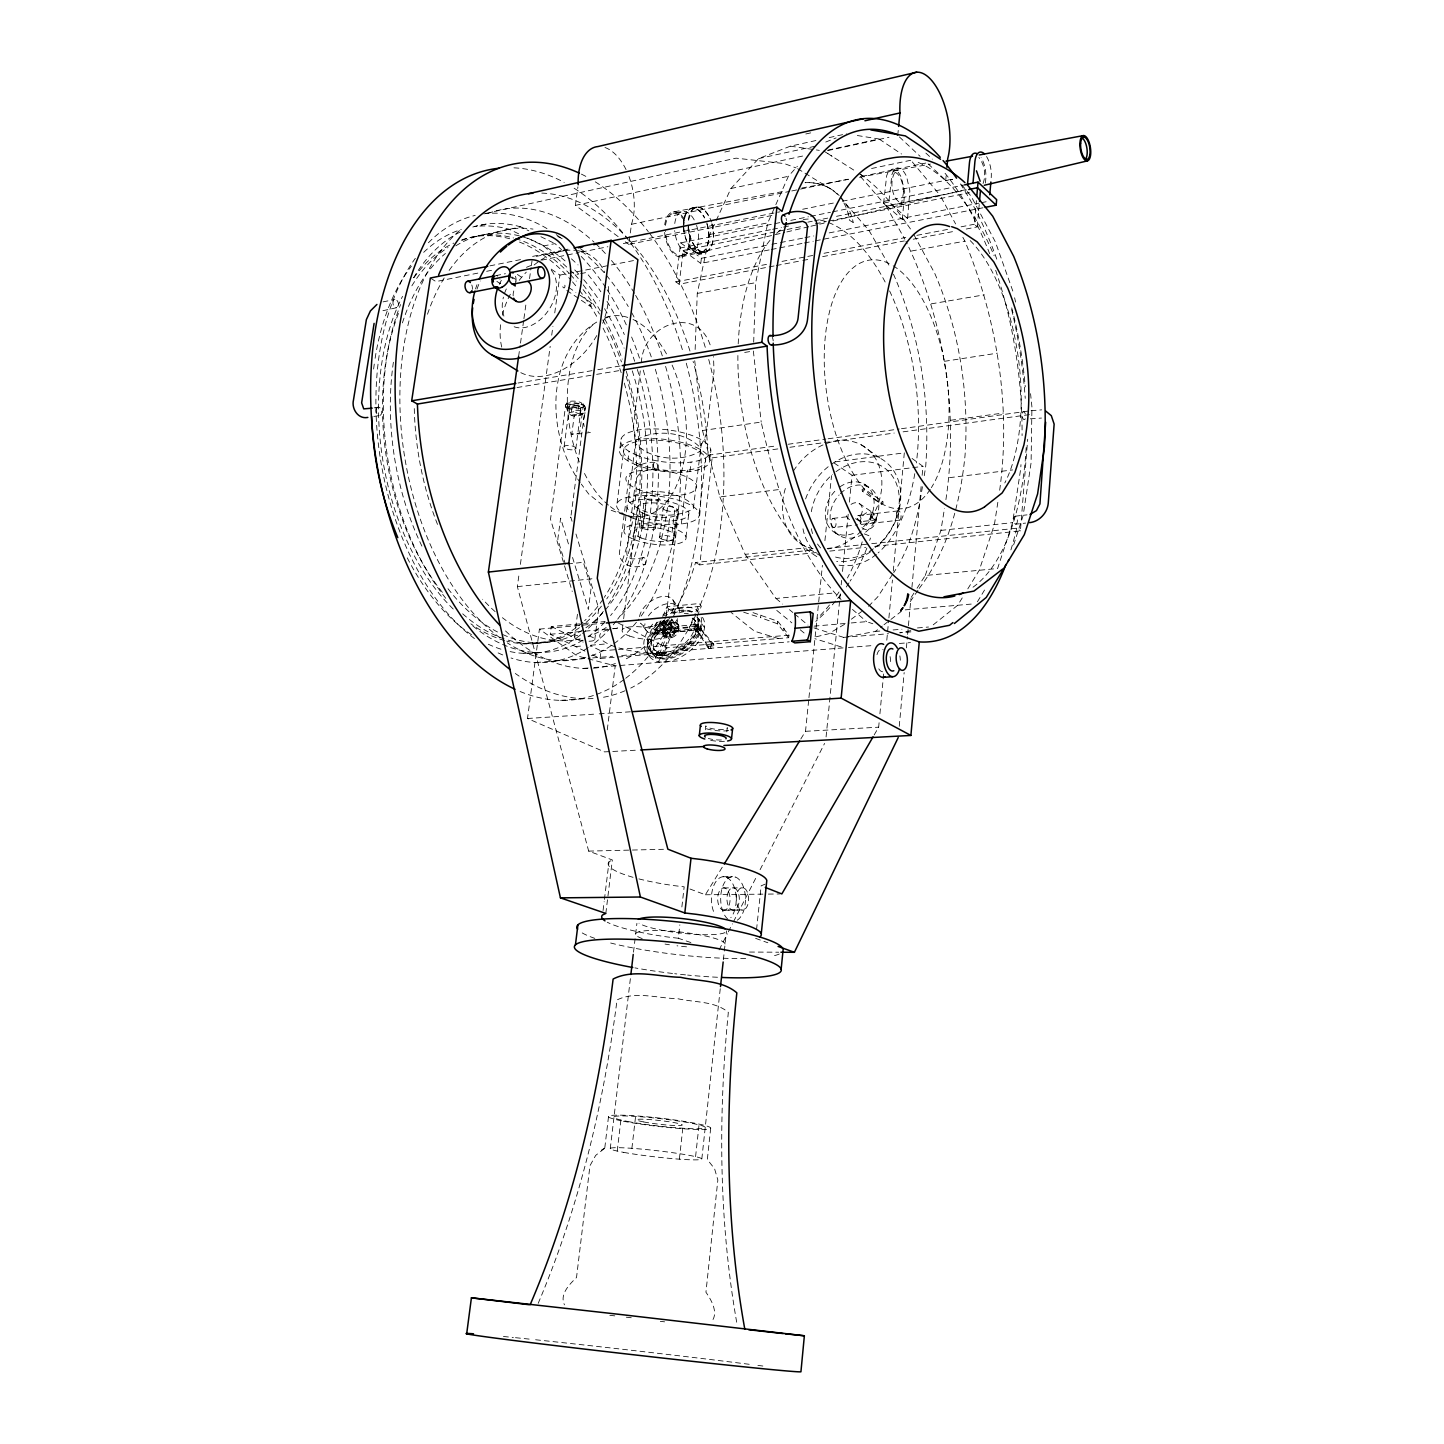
<?xml version="1.0" encoding="UTF-8"?>
<svg xmlns="http://www.w3.org/2000/svg" width="1444" height="1444" viewBox="0 0 1444 1444"><rect width="100%" height="100%" fill="white"/><g stroke="black" fill="none" stroke-linecap="round" stroke-linejoin="round"><path stroke-width="0.75" stroke-dasharray="5 3.75" d="M693.968 627.815L693.968 628.284A3.502 2.112 -36.9 0 0 695.43 629.602L697.271 632.057L700.322 631.389L701.062 628.627L699.149 623.7L696.026 624.927A3.502 2.112 -36.9 0 0 694.095 627.31L695.809 630.739A3.502 2.112 -36.9 0 0 697.271 632.057M962.859 237.321L964.917 241.13C997.028 319.702 1011.432 406.829 999.537 491.213M572.059 521.266L570.741 517.006L570.687 518.216L585.145 408.273C584.495 420.078 561.734 418.291 569.586 405.547M945.91 499.642C958.87 412.424 944.502 320.46 905.948 241.238M575.831 448.633A5.975 2.094 8 0 0 567.763 445.402A5.975 2.094 8 0 0 566.319 448.831A5.975 2.094 8 0 0 575.831 448.633L580.308 414.356M753.678 342.192L755.699 282.663L767.793 222.845L774.959 206.654M695.142 349.484L697.271 293.421L709.78 234.488L715.285 222.484M683.662 226.6L684.943 216.167L686.784 212.25A22.526 12.039 79.1 0 1 704.51 217.972M580.271 414.392L573.737 411.648M874.667 546.355L1020.421 530.905L1027.695 439.211M966.235 229.036L977.263 226.907L974.339 224.253L976.415 200.626M977.263 226.907L979.321 203.315M985.422 183.063L985.801 178.821A17.996 7.87 80.6 0 0 981.108 157.649M842.303 201.239L945.73 180.32L946.325 173.767M899.251 726.332L904.161 672.543M906.399 647.887L907.428 636.678M907.626 634.439L910.893 598.592M911.922 587.383L921.128 486.538M922.138 475.329L922.969 466.358L911.11 457.766M874.162 734.942L878.674 727.18L879.089 722.722M879.919 713.805L883.674 673.662M886.797 640.197L888.674 620.126M888.89 617.906L892.428 579.983M893.276 571.066L904.323 452.856M902.356 219.578L904.684 191.944L901.399 177.594A19.187 8.953 80.1 0 0 892.085 169.147L888.024 172.377L886.67 175.717L883.62 203.081L902.356 219.578L907.554 218.585L909.864 190.897L906.579 176.529A19.223 8.935 80.2 0 0 897.284 168.045L892.085 169.147M907.554 218.585L888.854 202.034L891.887 174.634L893.24 171.294L897.284 168.064M897.735 135.393L898.403 128.66M855.57 518.631L860.245 521.699L876.309 519.876L871.653 516.79L870.57 516.916L870.154 521.302L872.483 522.854M826.076 736.927L839.632 600.524M839.848 598.285L840.3 593.827M841.184 584.874L841.617 580.398M842.52 571.463L848.296 513.324M849.397 502.133L852.068 475.311L832.899 462.17L902.103 453.145M800.806 739.003L805.517 731.314L808.712 699.907M808.947 697.669L822.412 565.344M824.921 540.67L831.545 475.636M756.548 929.611L761.15 885.804L765.121 884.161M617.906 622.851L666.821 647.796L788.677 637.707L788.947 635.198L777.702 621.227L750.302 611.696M726.837 731.855L727.271 727.668A10.83 2.599 6.2 0 1 717.271 729.419A10.83 2.599 6.2 0 1 705.773 725.845L704.852 734.22M788.677 637.707L777.432 623.772L777.702 621.227M783.875 630.685L784.146 628.158M701.82 1158.954L720.484 986.577M723.39 959.737L726.512 930.857M777.432 623.772L760.555 617.653L760.844 615.108M710.701 1128.107L707.325 1159.568L714.581 1168.719L717.848 1180.037L705.936 1292.236C711.369 1300.051 719.383 1313.643 710.863 1322.397M695.575 1156.644L699.04 1124.894M679.366 1159.171L682.795 1128.233M690.882 942.571L678.319 938.257L679.853 924.846M681.875 906.958L684.167 886.833L673.68 885.587A79.871 14.711 6.5 0 1 637.4 878.512M699.239 513.541L705.611 458.975M709.636 459.3L710.755 449.716M631.894 1148.323L635.595 1116.411M816.365 552.529L699.744 564.893L712.163 457.874L708.047 455.239A239.578 142.451 81.1 0 0 693.084 361.397M681.333 523.937L687.723 470.13M592.545 654.8L600.108 658.464L666.189 653.085L666.821 647.796M689.961 471.52L691.062 462.098M610.252 1148.72L630.595 976.74M633.501 952.192L635.089 938.799M635.613 934.34L636.912 923.348M686.008 537.042L688.878 512.71M617.22 1151.085L620.884 1119.984M640.288 370.855L633.429 425.962L635.901 439.878L628.248 501.068C643.717 516.627 674.33 519.533 693.301 508.848L701.351 443.38L700.683 446.358L706.188 434.698M666.821 541.247L669.709 517.114M701.315 254L701.477 252.718L694.907 247.827L690.413 248.711L690.25 249.992L694.763 249.108L701.315 254L696.838 254.902L697.001 253.602L690.413 248.711M769.111 249.938L700.773 263.422L701.387 258.277L696.838 254.902M672.056 532.493L674.98 508.089M672.651 544.605L675.521 520.526M673.843 538.576L677.308 509.551M663.915 634.855L666.009 617.31M666.28 615.126L678.572 511.862M608.502 1116.735L604.765 1148.106L605.957 1147.312L595.668 1155.417L589.964 1165.723L576.517 1277.543C569.766 1283.987 559.297 1294.402 564.46 1304.871M605.83 913.42L612.346 859.956L588.683 851.112L517.349 586.625L519.172 573.268M655.414 527.944L658.969 498.649M659.583 537.403L663.085 508.396M694.763 249.108L694.907 247.827M638.086 536.446L641.064 512.259M641.082 526.158L644.692 496.862M642.995 527.62L645.991 503.18M774.092 265.967L679.131 284.233L675.882 281.887L680.684 242.881L779.796 222.629M679.131 284.233L683.265 250.462L802.142 226.455M603.069 910.532L604.152 901.652M604.422 899.45L609.025 861.743L612.346 859.956M624.295 529.334L627.328 505.003M612.924 628.79A42.616 11.751 7 0 1 617.238 628.266L617.689 624.656M607.274 729.834L615.216 665.864L577.095 655.883L539.424 629.115L527.493 718.498L604.531 751.891L638.32 750.068M622.292 629.728L623.375 620.956M623.646 618.754L637.526 506.736M594.784 639.782L598.718 608.357L575.957 534.009M619.963 448.019L621.191 438.435M617.057 503.27L623.952 448.705M600.108 658.464L601.065 650.901L591.101 646.028M627.869 460.835L629.061 451.358M574.568 636.551L577.528 613.646M771.89 215.481L628.844 244.415L631.443 224.307A47.959 26.786 77.8 0 0 628.357 174.814M584.982 651.136L550.254 634.277L551.283 626.534L605.09 621.57M579.928 413.76L580.903 406.414A5.938 2.166 8.1 0 1 578.954 408.742A5.938 2.166 8.1 0 1 571.806 407.84L570.831 415.204M580.289 414.915L581.264 407.587M583.304 405.331L584.549 406.324A9.909 3.628 8.1 0 1 581.318 410.204A9.909 3.628 8.1 0 1 569.387 408.706L566.337 406.811A9.909 3.628 8.1 0 1 569.532 402.912A9.909 3.628 8.1 0 1 581.499 404.428L583.304 405.331L579.658 433.019L571.77 434.193L574.207 415.764L582.076 414.536M569.008 414.085L569.965 406.721A5.938 2.166 8.1 0 1 571.878 404.374A5.938 2.166 8.1 0 1 579.062 405.277L578.105 412.623M564.117 446.611L568.629 412.93L573.737 411.702M520.4 564.369L550.182 346.307M551.716 335.17L552.926 326.272M554.749 312.915L559.911 275.1L550.832 268.873M618.158 236.617L575.38 205.391L577.907 186.836M518.613 356.451L520.183 345.333M520.49 343.112L523.612 320.875M523.919 318.655L526.103 303.096M529.533 278.638L531.085 267.519M531.392 265.299L532.024 260.859M515.237 285.948L515.977 280.659L508.848 275.912M628.248 501.068L628.663 498.252C647.345 487.097 678.879 490.076 693.932 506.05M917.066 588.231L925.243 575.506L997.605 568.503L1012.587 522.638L1020.673 468.957A252.808 120.989 82.3 0 0 1020.98 464.625M997.84 502.332L994.411 524.605L979.249 570.29L966.776 590.542M706.026 435.366L714.004 371.487L713.516 356.542M925.243 575.506L940.928 530.399L944.484 508.432M922.409 486.736C917.897 516.429 910.767 547.384 893.728 572.582M924.25 475.708L925.73 466.177C930.441 400.403 919.756 333.672 893.06 273.259M641.371 362.733C642.688 323.799 698.553 303.294 711.062 347.787M683.481 221.149L686.369 212.394M688.535 220.12L691.441 211.275A22.562 12.021 79.1 0 1 709.13 217.015M695.936 629.764L704.546 627.562L701.387 623.321L695.069 626.335L696.965 628.88L701.062 628.627M697.687 630.017L698.427 624.295L677.525 626.227L674.095 628.321L672.128 632.382L697.687 630.017L698.427 624.295M696.586 630.053A2.184 1.318 -36.9 0 0 697.362 631.136L698.3 631.046A2.184 1.318 -36.9 0 0 700.051 629.746L700.412 628.88A2.184 1.318 -36.9 0 0 699.636 627.797L698.716 627.887A2.184 1.318 -36.9 0 0 696.947 629.187L696.604 630.053M1013.634 544.893L1023.164 515.49L1031.088 462.766L1031.937 406.937L1030.565 393.671M983.057 183.514C986.288 175.013 984.519 164.526 978.851 157.432M538.197 1303.336C579.188 1206.679 603.809 1103.902 617.039 999.934C635.27 990.819 658.049 998.364 677.651 998.688C694.239 1002.515 714.816 1000.891 728.336 1012.352C718.119 1116.013 718.805 1221.046 736.963 1323.805M672.128 632.382L675.828 630.613L677.525 626.227M712 643.555L709.943 648.627L696.712 629.62M657.219 654.908L666.984 631.064L670.792 636.371L662.778 655.955L657.219 654.908L662.778 655.955M659.258 654.475L668.157 632.743L666.984 631.064M661.659 655.125L669.89 635.017M661.027 620.703L656.821 630.667L658.879 633.338L691.387 630.324L696.351 618.285M697.181 616.263L701.333 606.227L699.311 603.52L666.929 606.751L661.875 618.7M691.387 630.324L689.348 627.635L695.16 613.556M695.99 611.552L699.311 603.52M658.879 633.338L663.915 621.371M664.745 619.386L668.951 609.422L666.929 606.751M669.023 620.523L673.283 626.714L670.63 629.674L666.153 623.122L667.345 620.36M569.622 406.161L568.665 408.345L584.044 405.926L583.466 403.995L570.254 406.486A8.917 3.267 8.1 0 0 580.993 407.84A8.917 3.267 8.1 0 0 583.899 404.338L583.466 403.995M775.843 204.633L788.37 176.312L797.377 166.259M662.796 630.089L663.428 628.682M716.206 220.499L730.917 188.514L758.605 158.605L790.391 146.169L818.423 139.978M584.73 414.717L583.214 421.395L584.206 426.503M719.112 949.881L727.307 933.853M728.336 931.849L732.433 923.817M733.444 921.813L755.988 877.717M760.086 869.703L824.596 743.407M567.943 405.132L566.842 407.208L582.221 404.789L581.156 402.623A8.917 3.267 8.1 0 0 570.38 401.27A8.917 3.267 8.1 0 0 567.51 404.789L581.788 402.948M977.407 601.787L986.396 586.986M689.943 888.999L705.376 894.775L723.047 865.931M962.245 597.888L957.715 605.253L930.73 626.84M911.236 597.329L915.893 590.054M918.005 590.253L909.142 603.177M919.16 588.448C947.408 551.428 959.61 505.003 964.628 459.409L965.043 455.293C969.231 393.364 959.394 330.568 934.791 273.476L912.897 232.845M892.482 574.459L877.681 596.913L868.422 606.426M566.932 403.02L565.705 404.861L550.507 519.244L572.239 591.48M670.63 629.674L665.973 630.017L661.659 623.646L664.078 620.342L668.897 627.4L673.283 626.714M665.973 630.017L668.897 627.4M813.911 627.869L843.585 637.382L875.353 631.425L882.284 626.082M883.999 624.747L889.197 620.739M890.93 619.404L901.327 611.39M844.541 624.313L828.495 633.826L815.102 637.057M851.364 619.205L861.599 611.534M601.426 1150.128L602.671 1149.298M603.069 1149.063L604.296 1148.251M667.724 625.721L669.745 624.44A9.242 5.559 -37.3 0 1 678.987 627.707L678.861 630.36L675.413 631.443L669.005 623.014L672.453 621.913L675.666 626.154L678.355 626.876L678.481 629.53A9.242 5.559 -37.3 0 1 666.117 637.273L664.601 636.732A9.242 5.559 -37.3 0 1 667.724 625.721L671.388 630.721L663.608 620.36A7.274 4.35 -37.3 0 0 660.54 628.555A7.274 4.35 -37.3 0 0 669.637 626.66A7.274 4.35 -37.3 0 0 671.117 618.79M596.751 322.048C543.63 354.358 546.969 436.63 580.091 482.44M382.931 310.695L396.54 307.734A4.206 2.689 77.1 0 0 397.569 301.164A4.206 2.689 77.1 0 0 392.985 301.958A4.206 2.689 77.1 0 0 396.54 307.734M604.856 318.384L609.909 316.272M825.751 142.035L836.094 137.92M695.918 629.873A3.502 2.112 -36.9 0 1 697.867 627.49L700.972 626.154M681.568 256.815L784.652 232.448M786.836 231.924L808.766 226.744M810.968 226.221L817.539 224.668M819.741 224.145L824.127 223.116M832.899 221.04L966.686 189.417M724.834 152.035L731.404 150.573M805.824 133.967L812.376 132.505M695.43 629.602L698.481 628.934L700.322 631.389M485.762 213.405L736.061 158.154L784.363 163.587L796.023 167.919M829.199 137.595L846.437 133.805M758.605 158.605L815.391 146.169M485.707 224.181L474.228 226.672A215.499 132.397 80.8 0 1 509.389 229.325L519.479 234.217M827.99 150.086L879.035 138.985L901.525 154.003M575.38 205.391L803.442 155.862M827.574 150.627L888.962 137.288M476.159 236.401L520.761 226.888L528.829 230.823M730.917 188.514L788.37 176.312M871.58 168.497L910.893 160.248M692.145 207.99L696.802 207.015M692.217 208.405L696.874 207.431M665.522 225.39A21.389 11.552 79 0 1 673.518 213.351L682.759 211.42A21.443 11.516 79 0 1 694.528 220.499M631.443 224.307L789.579 191.402M791.781 190.951L798.37 189.579M800.572 189.11L848.891 179.056M862.068 176.33L925.766 163.064M527.565 238.134L543.72 245.949L555.001 243.621L561.572 249.704M532.637 256.4L560.994 250.606M563.178 250.155L569.712 248.819M489.949 265.858L520.851 259.541M536.302 256.382L567.203 250.065M790.807 220.372L808.441 216.78M810.644 216.329L830.462 212.286M832.665 211.835L964.827 184.832M477.82 273.115L435.944 281.598L430.348 278.024M486.646 271.31L493.252 269.974M541.753 260.137L579.224 252.538M581.427 252.086L607.888 246.725M623.303 243.585L779.814 211.835M802.683 209.254L833.495 203.026M770.392 229.74L680.034 248.061L700.773 263.422M772.594 229.289L781.421 227.502M783.623 227.051L790.229 225.715M807.864 222.141L812.268 221.257M814.47 220.806L827.701 218.116M836.509 216.329L966.523 189.958M495.743 275.642L505.454 273.692M709.78 234.488L767.793 222.845M815.355 223.784L826.365 221.564M828.549 221.112L969.447 192.666M383.021 301.868L394.862 299.486M883.62 203.081L888.854 202.034M697.001 253.602L701.477 252.718M860.552 176.601L886.074 205.969L940.044 195.247L955.603 223.928M559.911 275.1L633.555 260.57M701.387 258.277L769.688 244.722M771.908 244.271L802.756 238.152M804.958 237.718L813.766 235.968M829.199 232.899L979.032 203.153M981.234 202.701L987.84 201.402M771.313 249.505L802.178 243.422M804.38 242.989L813.207 241.256M815.409 240.823L982.949 207.792M570.109 270.19L575.055 274.739L578.791 273.999M580.65 273.638L586.264 272.537A216.257 132 80.8 0 1 600.848 291.778M681.315 255.407L690.503 253.602M700.322 252.718L704.979 251.816M700.394 253.133L705.051 252.213M675.882 281.887L766.529 264.378M782.016 261.4L812.954 255.426M824.019 253.278L905.803 237.484M916.868 235.354L947.824 229.379M961.09 226.816L974.339 224.253M776.312 265.552L800.59 260.877M802.81 260.443L809.434 259.18M822.683 256.635L904.395 240.913M913.222 239.217L955.188 231.148M910.803 630.667L899.738 632.797L912.464 631.75M664.727 224.795A22.815 12.328 79 0 1 673.247 211.943L784.128 191.312M801.871 188.009L848.422 179.345M859.505 177.269L930.441 164.075M911.471 251.021L964.917 241.13M697.271 293.421L755.699 282.663M931.218 303.854L984.339 294.829M518.053 383.021L595.632 370.061M597.834 369.7L619.999 366M374.158 407.84L378.075 407.19M517.006 387.552L594.459 374.718M596.661 374.357L621.01 370.314M744.689 352.444L751.205 351.361M373.834 416.45L379.79 415.475M671.677 622.563L673.265 622.31M585.38 412.966L571.084 415.168L574.207 415.764M944.484 361.307L997.407 353.166M581.715 433.723L571.77 434.193M585.434 433.164L591.137 432.316L588.033 431.756M694.726 360.693L702.506 430.529L761.187 422.063C775.374 485.346 794.868 551.969 841.076 599.549M950.657 420.276L1003.598 412.984M654.908 462.405C643.049 461.268 629.783 468.289 628.447 480.96L619.765 550.164C616.895 563.738 633.23 570.362 644.042 564.821A3.646 2.112 83.7 0 0 645.685 559.568A3.646 2.112 83.7 0 0 642.002 559.189A3.646 2.112 83.7 0 0 644.042 564.821M708.047 455.239L776.962 445.799M788.081 444.265L825.878 439.084M828.116 438.777L899.269 429.012M901.489 428.706L1029.121 410.944M1031.088 410.692L1041.684 409.861M712.163 457.874L778.767 448.795M789.868 447.279L894.215 433.056M903.096 431.846L1029.644 414.608M656.244 469.481C646.641 469.119 636.786 471.863 635.45 482.314L626.858 551.175C626.136 560.579 632.671 559.604 643.771 557.564M1030.312 418.814L1041.485 418.056M852.068 475.311L922.969 466.358M702.506 430.529L719.87 496.935L778.37 489.624M949.484 477.657L1012.641 469.932M661.659 623.646L666.153 623.122M832.881 518.396L847.628 516.699M858.187 515.49L897.969 510.905M833.856 527.511A4.621 2.365 83.8 0 0 835.643 520.923A4.621 2.365 83.8 0 0 831.509 520.327A4.621 2.365 83.8 0 0 833.856 527.511L857.664 524.84M861.166 524.443L899.558 520.129M567.6 564.026L583.34 562.276L591.137 587.744L588.358 609.476L572.365 556.824M1015.367 516.158L1027.027 514.876M940.928 530.399L1012.587 522.638M1015.728 524.154A4.025 1.805 84.3 0 0 1017.027 518.414A4.025 1.805 84.3 0 0 1013.869 517.909A4.025 1.805 84.3 0 0 1015.728 524.154L1025.601 523.089M719.87 496.935L745.158 554.352L803.279 548.106M673.482 612.725A239.578 142.451 81.1 0 0 695.557 562.492L811.528 550.11M827.141 548.449L869.523 543.919M871.743 543.684L1016.72 528.197L1020.421 530.905M829.813 551.103L865.696 547.312M517.349 586.625L592.816 578.683M668.951 609.422L701.333 606.227M745.158 554.352L775.988 598.466L833.549 593.033M656.821 630.667L689.348 627.635M539.424 629.115L604.043 623.176M674.095 628.321L697.326 626.173M675.828 630.613L697.344 628.627M550.254 634.277L610.541 628.862M612.761 628.663L617.238 628.266M905.244 609.873L974.231 603.809M523.667 643.789L558.485 640.739M708.264 646.316L713.679 645.847L699.185 627.797M575.524 646.551L581.986 645.991M590.614 645.251L607.888 643.771M814.055 626.136L849.072 623.14M851.256 622.96L866.581 621.642L872.826 623.754M524.01 653.392L535.525 652.417M601.065 650.901L788.947 635.198M875.353 631.425L879.775 631.064M893.078 629.963L901.94 629.223M917.445 627.941L928.528 627.021M535.868 662.543L590.434 658.085M592.672 657.904L612.761 656.262M621.678 655.522L789.128 641.84M843.585 637.382L888.511 633.717M583.159 668.391L591.715 667.724M593.845 667.543L844.018 647.833L814.867 638.681M848.44 647.472L872.79 645.558M899.359 643.464L910.442 642.598M560.579 700.358L584.242 698.716M527.493 718.498L596.95 713.968M599.188 713.823L630.541 711.784M805.517 731.314L878.674 727.18M588.683 851.112L663.464 849.289M723.047 876.743L732.307 876.598M726.278 877.23L735.519 877.068M723.48 887.898L743.66 887.879M705.376 894.775L766.096 894.107M768.334 894.089L779.579 893.962M722.704 910.009A11.173 6.209 89.4 0 0 729.743 895.533A11.173 6.209 89.4 0 0 719.184 891.634A11.173 6.209 89.4 0 0 722.704 910.009L741.313 909.882A11.245 6.173 89.3 0 0 748.281 895.334A11.245 6.173 89.3 0 0 737.776 891.417A11.245 6.173 89.3 0 0 741.313 909.882M724.328 910.225L742.92 910.099M749.508 952.047L778.695 952.21M655.45 633.898L661.875 634.042M632.634 516.609L627.31 516.122L608.628 509.353M609.837 1315.303L616.01 1316.007M626.299 1317.181L632.598 1317.903M660.323 1321.35L664.601 1321.838M678.319 938.257L667.796 937.012A80.341 13.05 6.5 0 1 607.256 922.211M790.391 146.169L819.289 150.356M857.303 135.519L879.035 138.985M778.406 638.555L754.526 631.227L731.169 612.491M592.202 303.511C586.535 304.72 594.062 308.817 592.202 303.511L577.69 293.619M743.696 612.22L760.555 617.653M863.837 488.704L862.086 489.426L862.357 491.231L881.4 504.155L883.15 503.469L882.862 501.682L863.837 488.704L864.126 490.509L862.357 491.231M882.862 501.682L881.111 502.368L881.4 504.155M755.627 938.383L767.865 942.77M864.27 533.865L870.931 536.5A148.66 114.87 -58.5 0 1 869.685 540.363M540.904 236.726L555.001 243.621M551.283 626.534L583.141 642.129M695.557 562.492L699.744 564.893M853.133 222.466L849.559 220.318A70.955 52.02 -53.1 0 0 842.7 200.969M797.648 168.677L803.171 172.071M805.012 173.19L829.74 188.37M801.871 544.37L819.687 555.399M823.73 151.006L832.177 156.349M863.692 176.385L858.151 172.865C880.226 187.485 896.904 209.452 911.85 230.968M827.358 153.299L856.31 171.692M835.155 532.782L839.939 535.85M496.862 281.381L500.454 283.746A5.848 3.538 77.9 0 0 499.931 279.342M861.31 521.573L856.635 518.504A4.657 2.328 83.9 0 1 859.992 516.212A4.657 2.328 83.9 0 1 860.786 523.558M511.826 276.851L515.4 279.233M870.57 516.916L875.226 520.002M517.385 274.468L522.656 278.006M859.09 503.451L873.006 512.764M566.86 290.461L590.47 306.489M568.629 287.428L575.885 292.374M863.981 483.993L868.692 487.206M861.328 444.86L880.244 458.271M580.362 248.675L587.564 253.765M625.27 241.816L628.844 244.415M680.684 242.881L690.25 249.992M602.563 505.183L588.701 494.028L581.318 484.101M776.764 610.415L791.853 622.869M800.247 629.801L805.283 633.952M775.988 598.466L782.72 604.079M789.471 609.693L792.828 612.491M794.507 613.899L807.99 625.108M699.997 627.923L713.607 644.132A3.285 2.022 -36.9 0 1 710.683 648.482A3.285 2.022 -36.9 0 1 708.625 645.667A3.285 2.022 -36.9 0 1 713.607 644.132M852.465 609.422L866.581 621.642M543.72 245.949L568.467 268.674M571.445 258.837L578.033 264.92M899.341 136.891L920.135 156.349M928.131 163.84L945.73 180.32M700.286 629.295L704.293 633.302M840.227 197.413L869.053 230.535L890.515 267.916M912.283 161.927L940.044 195.247M961.686 184.688L971.18 196.348L995.385 241.942L1013.67 293.475M646.064 652.002L649.313 656.154M653.067 648.121L654.998 650.612M660.287 628.248L663.5 632.454M663.464 625.884L669.89 634.295M646.082 630.252L640.649 623.122A19.873 11.859 -36.9 0 0 663.428 621.371M668.789 621.931A3.303 1.986 -37.3 0 1 665.792 626.299A3.303 1.986 -37.3 0 1 663.807 623.501A3.303 1.986 -37.3 0 1 668.789 621.931L675.178 630.36A3.303 1.986 -37.3 0 1 672.218 634.71A3.303 1.986 -37.3 0 1 670.215 631.912A3.303 1.986 -37.3 0 1 675.178 630.36M677.723 623.88A9.242 5.559 -37.3 0 1 669.42 636.064A9.242 5.559 -37.3 0 1 663.789 628.266A9.242 5.559 -37.3 0 1 677.723 623.88L678.355 624.711M671.965 619.566L675.178 623.79A7.274 4.368 -37.3 0 1 668.626 633.374A7.274 4.368 -37.3 0 1 664.222 627.237A7.274 4.368 -37.3 0 1 675.178 623.79M694.257 629.061L696.098 631.515M708.336 648.049L696.748 630.757M695.178 620.739L693.301 618.212A25.071 15.09 -37.3 0 1 682.109 645.486A25.071 15.09 -37.3 0 1 653.157 648.248A25.071 15.09 -37.3 0 1 664.493 620.974L666.406 623.483L664.33 620.505A32.941 19.873 -37.3 0 0 649.475 656.388A32.941 19.873 -37.3 0 0 687.579 652.742A32.941 19.873 -37.3 0 0 702.163 616.877M696.026 624.927L697.867 627.382M698.986 619.223L698.354 618.393A28.988 17.472 -37.3 0 1 683.951 651.045A28.988 17.472 -37.3 0 1 650.829 651.172A28.988 17.472 -37.3 0 1 669.745 618.501M672.814 599.802L678.157 607.021M668.157 632.743L670.792 636.371M663.608 620.36L664.98 622.292M886.074 205.969L904.846 239.271M697.813 631.136L700.539 636.1M565.687 405.818L568.611 413.489M584.459 405.241L585.181 407.316M568.449 543.937L560.615 518.125L557.817 539.244L565.362 564.261M1014.627 297.789L1015.565 302.085M688.319 225.697L688.968 231.545A22.562 12.021 79.1 0 0 705.899 251.581A22.562 12.021 79.1 0 0 711.838 224M683.644 226.636L684.294 232.484A22.526 12.039 79.1 0 0 701.748 252.303A22.526 12.039 79.1 0 0 706.639 223.098M683.265 226.726L683.914 232.484M753.371 351.018L761.187 422.063M686.55 946.813A45.035 7.076 6.5 0 1 677.001 945.802M669.42 944.773A45.035 7.076 6.5 0 1 665.034 944.069M642.201 938.582A45.035 7.076 6.5 0 1 641.172 931.308A45.035 7.076 6.5 0 1 679.817 931.903L691.622 933.456A45.035 7.076 6.5 0 1 723.48 945.748M717.506 977.263A104.04 15.487 6.5 0 1 687.633 975.079M685.485 974.862A104.04 15.487 6.5 0 1 674.691 973.707M672.525 973.455A104.04 15.487 6.5 0 1 634.891 967.877M779.273 954.033A103.824 16.299 6.5 0 1 771.367 956.289M745.682 958.473A103.824 16.299 6.5 0 1 608.556 942.463M594.838 938.365A103.824 16.299 6.5 0 1 580.073 931.524M713.516 911.363A22.364 12.418 89.4 0 1 716.82 880.407A22.364 12.418 89.4 0 1 734.075 886.724A22.364 12.418 89.4 0 1 730.808 917.698M633.05 877.32A79.871 14.711 6.5 0 1 609.025 861.743M727.704 919.052A22.418 12.382 89.4 0 1 723.661 884.143A22.418 12.382 89.4 0 1 743.299 886.58A22.418 12.382 89.4 0 1 737.18 920.225M724.906 932.589A44.963 7.31 6.5 0 1 682.308 933.275A44.963 7.31 6.5 0 1 639.024 923.239M839.758 486.989A28.357 22.436 -56.3 0 1 871.707 492.043A28.357 22.436 -56.3 0 1 860.913 529.027M853.314 533.414A28.357 22.436 -56.3 0 1 826.762 522.728A28.357 22.436 -56.3 0 1 836.96 489.209M840.372 493.631A28.284 22.418 -56.3 0 1 875.678 493.92A28.284 22.418 -56.3 0 1 864.216 533.179M862.736 534.154A28.284 22.418 -56.3 0 1 833.224 529.298A28.284 22.418 -56.3 0 1 839.126 494.949M851.021 504.389A9.422 7.473 -56.3 0 1 861.743 506.339A9.422 7.473 -56.3 0 1 857.592 518.739M849.505 519.659A9.422 7.473 -56.3 0 1 846.238 512.494M860.299 523.937A9.332 7.437 -56.2 0 1 870.515 512.024A9.332 7.437 -56.2 0 1 874.36 525.093A9.332 7.437 -56.2 0 1 860.877 525.941M551.265 270.245A34.331 23.754 -58.1 0 1 548.774 309.918A34.331 23.754 -58.1 0 1 513.883 326.651M503.92 316.128A34.331 23.754 -58.1 0 1 503.414 297.121M504.66 293.006A34.331 23.754 -58.1 0 1 506.321 288.962M526.482 267.357A34.331 23.754 -58.1 0 1 533.54 264.92M499.299 284.342A34.457 23.772 -58.1 0 1 501.357 280.389M513.18 295.858A11.48 7.924 -58.1 0 1 513.956 290.443M496.682 275.696A5.848 3.538 77.9 0 1 497.638 276.129M515.472 276.237A5.884 3.52 78 0 1 515.67 281.959M471.791 284.955A5.794 3.556 77.7 0 1 472.296 289.323M577.474 250.624A68.265 47.778 -58 0 1 604.693 272.447M608.321 286.472A68.265 47.778 -58 0 1 604.91 317.12M604.224 319.196A68.265 47.778 -58 0 1 602.689 323.348M596.787 335.55A68.265 47.778 -58 0 1 519.768 372.101M501.754 347.101A68.265 47.778 -58 0 1 500.779 323.275M502.332 315.189A68.265 47.778 -58 0 1 511.952 291.291M519.226 280.317A68.265 47.778 -58 0 1 526.302 272.14M534.118 264.974A68.265 47.778 -58 0 1 539.081 261.274M540.778 260.137A68.265 47.778 -58 0 1 575.326 250.335M477.007 289.107A69.294 47.905 -58.1 0 1 480.274 280.984M475.545 288.944A62.543 43.139 -58.2 0 1 476.989 284.721M793.442 470.979A58.013 45.558 -56.4 0 1 867.573 449.102A58.013 45.558 -56.4 0 1 862.736 529.515M861.238 531.085A58.013 45.558 -56.4 0 1 827.827 548.955M813.08 548.63A58.013 45.558 -56.4 0 1 786.077 486.213M831.437 464.246A57.291 45.324 -56.3 0 1 895.515 473.831A57.291 45.324 -56.3 0 1 875.66 547.926M870.642 551.734A57.291 45.324 -56.3 0 1 836.672 561.391M812.376 548.955A57.291 45.324 -56.3 0 1 802.593 526.32M805.626 498.92A57.291 45.324 -56.3 0 1 828.188 466.719M835.95 471.737A51.424 40.757 -56.3 0 1 894.72 479.949A51.424 40.757 -56.3 0 1 875.1 547.511M873.349 548.81A51.424 40.757 -56.3 0 1 832.917 556.175M820.625 547.908A51.424 40.757 -56.3 0 1 815.571 540.85M812.539 533.612A51.424 40.757 -56.3 0 1 811.239 527.944M811.347 511.699A51.424 40.757 -56.3 0 1 832.574 474.408M721.404 739.96A10.848 2.545 6.2 0 1 708.336 738.444M724.401 741.313A16.281 3.827 6.2 0 1 708.354 739.942M728.678 730.538A16.263 3.881 6.2 0 1 705.972 728.624M882.609 671.767A11.263 5.614 85.8 0 1 878.457 668.265M876.995 654.619A11.263 5.614 85.8 0 1 883.15 649.764M899.865 655.901A16.949 8.393 85.8 0 1 900.316 660.251M890.1 656.623A16.895 8.429 85.8 0 1 890.461 665.305M876.346 554.388A174.58 87.922 82.1 0 1 836.744 564.748M816.835 556.626A174.58 87.922 82.1 0 1 737.92 352.769M738.209 343.834A174.58 87.922 82.1 0 1 770.573 239.65M776.583 233.332A174.58 87.922 82.1 0 1 781.258 229.379M803.243 219.56A174.58 87.922 82.1 0 1 809.524 219.001M820.228 220.048A174.58 87.922 82.1 0 1 826.636 221.834M828.567 222.556A174.58 87.922 82.1 0 1 886.616 284.865M889.594 290.93A174.58 87.922 82.1 0 1 916.362 462.91M914.774 473.668A174.58 87.922 82.1 0 1 878.114 552.908M585.831 657.543A228.134 137.451 81 0 1 507.295 642.887M499.931 637.779A228.134 137.451 81 0 1 401.45 431.774A228.134 137.451 81 0 1 461.737 228.748M488 213.459A228.134 137.451 81 0 1 594.116 242.195M595.758 243.729A228.134 137.451 81 0 1 606.913 255.227M611.48 260.498A228.134 137.451 81 0 1 634.476 293.403M635.631 295.388A228.134 137.451 81 0 1 662.345 355.964M665.576 366.397A228.134 137.451 81 0 1 637.779 620.523M636.443 622.202A228.134 137.451 81 0 1 613.05 644.385M611.227 645.63A228.134 137.451 81 0 1 587.961 656.894M593.394 695.521A268.458 161.945 80.9 0 1 519.01 691.044M513.956 167.829A268.458 161.945 80.9 0 1 564.225 182.413M574.116 188.207A268.458 161.945 80.9 0 1 624.187 234.632M625.505 236.311A268.458 161.945 80.9 0 1 683.247 352.571M686.261 363.184A268.458 161.945 80.9 0 1 625.721 678.265M623.952 679.582A268.458 161.945 80.9 0 1 595.488 694.799M593.087 698.517A270.371 160.898 81 0 1 515.327 673.482M581.39 174.128A270.371 160.898 81 0 1 587.383 177.215M595.271 181.836A270.371 160.898 81 0 1 648.284 231.654M649.601 233.368A270.371 160.898 81 0 1 705.719 348.798M708.715 359.484A270.371 160.898 81 0 1 697.127 612.184M696.188 614.187A270.371 160.898 81 0 1 630.721 688.084M625.017 690.755A270.371 160.898 81 0 1 601.877 697.524M587.564 668.464A239.578 142.451 81.1 0 1 503.848 629.313M541.789 193.099A239.578 142.451 81.1 0 1 627.707 238.386M629.259 240.065A239.578 142.451 81.1 0 1 690.575 352.95M668.391 620.469A239.578 142.451 81.1 0 1 623.411 660.197M615.397 663.518A239.578 142.451 81.1 0 1 589.748 668.41M837.339 194.254A70.955 52.02 -53.1 0 0 805.048 182.684A70.666 55.215 -62.2 0 1 839.163 195.518M840.354 196.745A70.666 55.215 -62.2 0 1 853.223 222.43M666.189 653.085A42.616 11.751 7 0 1 618.934 647.959M615.397 646.84A42.616 11.751 7 0 1 609.115 629.512M930.243 489.426A125.393 60.666 82.3 0 1 827.99 401.883A125.393 60.666 82.3 0 1 891.381 264.739M893.186 265.804A125.393 60.666 82.3 0 1 945.351 366.957A125.393 60.666 82.3 0 1 931.362 487.675M960.422 183.911A263.638 126.206 82.3 0 1 997.948 262.483M1011.666 309.576A263.638 126.206 82.3 0 1 1025.24 398.345M1016.72 528.197A263.638 126.206 82.3 0 1 1010.168 552.24M862.194 541.825A148.335 119.635 -69.4 0 1 847.411 577.979M839.018 591.986A148.335 119.635 -69.4 0 1 834.379 598.628M829.47 605A148.335 119.635 -69.4 0 1 817.503 618.285M866.887 548.034A148.66 114.87 -58.5 0 1 850.137 581.102M849.018 582.834A148.66 114.87 -58.5 0 1 845.57 587.979M840.697 594.639A148.66 114.87 -58.5 0 1 836.87 599.495M835.571 601.065A148.66 114.87 -58.5 0 1 815.788 621.389M580.181 638.844A207.954 125.231 81 0 1 502.386 617.689M495.148 611.642A207.954 125.231 81 0 1 482.657 599.26M437.514 524.407A207.954 125.231 81 0 1 414.248 407.19M427.496 314.232A207.954 125.231 81 0 1 444.445 277.573M449.12 270.443A207.954 125.231 81 0 1 532.998 229.091M557.673 236.527A207.954 125.231 81 0 1 563.467 239.379M581.517 251.148A207.954 125.231 81 0 1 604.928 273.584M606.372 275.299A207.954 125.231 81 0 1 628.266 306.543M631.696 312.608A207.954 125.231 81 0 1 651.28 356.903M655.305 369.231A207.954 125.231 81 0 1 618.826 617.509M606.191 627.49A207.954 125.231 81 0 1 590.506 635.649M632.273 370.855A206.492 126.007 80.9 0 1 624.638 580.289A206.492 126.007 80.9 0 1 501.248 633.844M497.494 631.985A206.492 126.007 80.9 0 1 447.387 587.907M421.919 546.139A206.492 126.007 80.9 0 1 393.4 362.227M402.407 322.896A206.492 126.007 80.9 0 1 445.402 253.476M455.781 245.859A206.492 126.007 80.9 0 1 521.103 236.365M523.035 236.924A206.492 126.007 80.9 0 1 566.86 262.447M574.73 269.902A206.492 126.007 80.9 0 1 579.315 274.703M583.755 279.703A206.492 126.007 80.9 0 1 599.657 300.948M604.567 308.709A206.492 126.007 80.9 0 1 624.151 348.203M925.875 153.1A252.808 120.989 82.3 0 1 932.319 159.147M945.062 173.28A252.808 120.989 82.3 0 1 989.627 253.657M995.674 270.317A252.808 120.989 82.3 0 1 1022.081 435.601M588.268 647.58A226.528 138.299 80.8 0 1 511.05 657.995M502.711 654.926A226.528 138.299 80.8 0 1 494.859 651.334M474.444 638.555A226.528 138.299 80.8 0 1 415.33 258.314M428.399 242.772A226.528 138.299 80.8 0 1 475.184 215.409M483.65 213.856A226.528 138.299 80.8 0 1 548.503 229.524M556.229 234.632A226.528 138.299 80.8 0 1 563.034 239.722M581.156 256.382A226.528 138.299 80.8 0 1 605.957 287.934M607.184 289.847A226.528 138.299 80.8 0 1 626.299 324.846M631.606 337.012A226.528 138.299 80.8 0 1 640.017 359.718M643.248 370.079A226.528 138.299 80.8 0 1 617.689 619.151M616.371 620.902A226.528 138.299 80.8 0 1 612.292 625.92M610.902 627.544A226.528 138.299 80.8 0 1 590.091 646.334M918.203 162.414A221.401 104.383 82.4 0 1 994.14 255.75M1011.721 307.861A221.401 104.383 82.4 0 1 1025.258 386.884M1026.179 447.55A221.401 104.383 82.4 0 1 970.44 588.953M970.206 240.607A144.869 66.713 82.5 0 1 1004.807 482.964M688.066 226.78A22.815 12.328 79 0 1 681.442 256.833A22.815 12.328 79 0 1 664.493 230.426M673.247 211.943A22.815 12.328 79 0 1 685.882 221.6M687.94 229A21.389 11.552 79 0 1 680.702 255.48A21.389 11.552 79 0 1 665.323 230.679M673.518 213.351A21.389 11.552 79 0 1 685.358 222.394M696.568 225.39A21.443 11.516 79 0 1 690.9 253.53A21.443 11.516 79 0 1 674.673 230.643M674.763 223.495A21.443 11.516 79 0 1 682.723 211.42M986.541 156.53A18.014 7.852 80.6 0 1 991.216 177.72M712.036 223.892A22.978 12.238 79.1 0 1 704.943 252.231A22.978 12.238 79.1 0 1 688.21 227.592M688.301 219.939A22.978 12.238 79.1 0 1 698.354 206.979A22.978 12.238 79.1 0 1 711.459 222.015M706.838 222.972A22.942 12.256 79.1 0 1 698.084 253.115A22.942 12.256 79.1 0 1 683.914 219.109A22.942 12.256 79.1 0 1 704.654 217.737M604.982 147.523A47.959 26.786 77.8 0 1 627.58 172.955M648.392 615.938A19.819 11.895 -36.9 0 1 668.771 603.52A19.819 11.895 -36.9 0 1 679.402 613.483M677.615 618.718A19.819 11.895 -36.9 0 1 656.948 633.717A19.819 11.895 -36.9 0 1 644.945 623.754M677.633 620.36A13.176 7.942 -36.9 0 1 661.912 634.042A13.176 7.942 -36.9 0 1 656.876 622.22M664.439 615.667A13.176 7.942 -36.9 0 1 667.435 614.44M639.53 616.624A19.873 11.859 -36.9 0 1 663.464 596.336A19.873 11.859 -36.9 0 1 670.612 614.169M696.838 617.057A28.988 17.49 -37.3 0 1 688.752 648.681A28.988 17.49 -37.3 0 1 653.248 654.782A28.988 17.49 -37.3 0 1 665.684 622.4M692.199 618.104A25.035 15.09 -37.3 0 1 685.756 646.641A25.035 15.09 -37.3 0 1 654.421 649.638A25.035 15.09 -37.3 0 1 671.857 620.054M684.312 613.538A28.988 17.472 -37.3 0 1 688.265 613.465M678.933 612.888A32.941 19.873 -37.3 0 1 692.759 611.552M697.29 617.148A29.024 17.472 -37.3 0 1 683.211 647.688A29.024 17.472 -37.3 0 1 650.648 651.443A29.024 17.472 -37.3 0 1 660.215 621.425M672.742 613.574A29.024 17.472 -37.3 0 1 691.55 612.094M697.723 619.259A29.024 17.454 -37.3 0 1 679.781 648.753A29.024 17.454 -37.3 0 1 649.367 649.818A29.024 17.454 -37.3 0 1 659.583 620.595M670.449 613.465A29.024 17.454 -37.3 0 1 692.38 611.967M701.17 617.472A32.995 19.837 -37.3 0 1 682.001 650.215A32.995 19.837 -37.3 0 1 647.327 653.536A32.995 19.837 -37.3 0 1 654.764 621.913M662.886 615.09A32.995 19.837 -37.3 0 1 697.885 611.335M1025.276 418.778A3.989 1.751 83.3 0 1 1022.623 417.857A3.989 1.751 83.3 0 1 1022.713 412.19A3.989 1.751 83.3 0 1 1025.348 414.103M772.287 337.373A4.783 2.491 81.1 0 1 773.172 340.874M786.005 218.206A4.747 2.401 79.7 0 1 786.438 220.625M672.092 365.061A101.441 58.193 81.2 0 1 676.893 484.733A101.441 58.193 81.2 0 1 610.18 506.501M608.484 505.147A101.441 58.193 81.2 0 1 583.665 471.791M579.333 461.99A101.441 58.193 81.2 0 1 595.56 322.77M605.668 317.427A101.441 58.193 81.2 0 1 631.1 318.637M633.032 319.485A101.441 58.193 81.2 0 1 667.327 355.404M588.737 636.046A10.288 2.816 7.4 0 1 594.892 639.421A10.288 2.816 7.4 0 1 588.43 641.244M583.214 640.793A10.288 2.816 7.4 0 1 574.532 637.291A10.288 2.816 7.4 0 1 580.885 635.071M579.423 627.671A206.023 126.26 80.8 0 1 506.284 639.566M504.137 638.862A206.023 126.26 80.8 0 1 461.918 613.14M442.387 592.347A206.023 126.26 80.8 0 1 398.815 312.5M411.883 285.822A206.023 126.26 80.8 0 1 448.055 247.502M461.647 240.516A206.023 126.26 80.8 0 1 513.504 237.971M515.454 238.531A206.023 126.26 80.8 0 1 568.774 272.952M570.308 274.559A206.023 126.26 80.8 0 1 576.264 281.165M583.087 289.558A206.023 126.26 80.8 0 1 599.477 314.052M602.78 319.918A206.023 126.26 80.8 0 1 621.462 361.939M626.136 376.216A206.023 126.26 80.8 0 1 606.751 598.881M601.462 606.137A206.023 126.26 80.8 0 1 581.264 626.299M582.871 640.143A216.257 132 80.8 0 1 472.152 625.414M445.763 598.303A216.257 132 80.8 0 1 400.566 304.558M413.562 277.789A216.257 132 80.8 0 1 460.293 231.997M472.856 226.997A216.257 132 80.8 0 1 520.761 226.888M607.021 301.345A216.257 132 80.8 0 1 624.331 334.539M630.252 348.906A216.257 132 80.8 0 1 634.692 361.289M637.346 369.483A216.257 132 80.8 0 1 610.559 615.541M604.928 622.003A216.257 132 80.8 0 1 584.766 638.97M580.741 634.782A215.499 132.397 80.8 0 1 509.425 651.443M500.96 649.186A215.499 132.397 80.8 0 1 488.325 644.259M471.502 634.728A215.499 132.397 80.8 0 1 406.414 556.211M373.635 369.05A215.499 132.397 80.8 0 1 374.79 360.422M375.115 358.311A215.499 132.397 80.8 0 1 411.378 266.183M423.706 252.321A215.499 132.397 80.8 0 1 461.34 229.506M575.055 274.739A215.499 132.397 80.8 0 1 581.86 283.078M583.177 284.829A215.499 132.397 80.8 0 1 601.679 313.33M604.711 318.907A215.499 132.397 80.8 0 1 622.22 359.123M626.281 371.307A215.499 132.397 80.8 0 1 608.429 604.061M603.321 611.408A215.499 132.397 80.8 0 1 582.528 633.374M582.889 622.256A205.788 126.386 80.8 0 1 506.718 641.136M504.57 640.54A205.788 126.386 80.8 0 1 470.834 623.826M453.236 609.043A205.788 126.386 80.8 0 1 402.551 296.345M413.887 277.717A205.788 126.386 80.8 0 1 453.831 243.061M461.845 239.83A205.788 126.386 80.8 0 1 509.714 238.765M519.497 242.05A205.788 126.386 80.8 0 1 571.066 280.208M572.528 281.887A205.788 126.386 80.8 0 1 578.015 288.547M579.369 290.28A205.788 126.386 80.8 0 1 596.913 316.741M603.069 328.131A205.788 126.386 80.8 0 1 621.173 372.678M624.277 383.075A205.788 126.386 80.8 0 1 604.278 597.365M603.014 599.242A205.788 126.386 80.8 0 1 584.639 620.685M503.433 1336.494A168.605 2.112 6.5 0 1 513.36 1337.469M515.472 1337.686A168.605 2.112 6.5 0 1 531.175 1339.31M535.598 1339.761A168.605 2.112 6.5 0 1 752.18 1364.67M757.901 1365.392A168.605 2.112 6.5 0 1 765.266 1366.349M562.727 286.742C565.38 291.345 566.084 280.876 562.727 286.742M903.673 191.601L901.742 202.467L898.15 205.391L903.348 204.344C891.381 200.463 888.764 180.608 895.659 171.096L897.626 170.23L892.41 171.313C901.11 172.919 902.879 184.236 903.673 191.601M665.54 633.663L666.117 637.273L668.752 637.869L670.828 634.837L664.402 626.425L662.327 629.458L665.54 633.663M635.883 440.474L635.45 443.452C650.179 459.77 681.622 462.766 700.051 451.214L700.719 448.236C686.442 431.521 654.042 428.435 635.883 440.474M657.363 654.547L655.269 657.58L658.518 661.749L662.02 654.836L660.088 652.345L657.995 655.377L657.363 654.547M949.159 179.778L945.603 180.753L952.679 179.309L949.159 179.778M623.411 1121.23A51.461 4.206 6.5 0 0 708.95 1129.009A51.461 4.206 6.5 0 0 646.389 1116.735A51.461 4.206 6.5 0 0 623.411 1121.23M643.735 1121.952A22.797 1.859 6.5 0 0 681.514 1125.345A22.797 1.859 6.5 0 0 653.482 1119.894A22.797 1.859 6.5 0 0 643.735 1121.952M627.346 1121.392A45.937 3.754 6.5 0 0 703.697 1128.305A45.937 3.754 6.5 0 0 647.706 1117.349A45.937 3.754 6.5 0 0 627.346 1121.392M623.718 1152.384A46.1 3.177 6.5 0 0 700.304 1159.604A46.1 3.177 6.5 0 0 644.042 1149.334A46.1 3.177 6.5 0 0 623.718 1152.384M728.462 891.526A11.209 6.191 89.4 0 0 731.982 909.955A11.209 6.191 89.4 0 0 738.985 895.424A11.209 6.191 89.4 0 0 728.462 891.526M870.768 515.833A4.675 2.328 83.9 0 0 873.097 523.107A4.675 2.328 83.9 0 0 874.847 516.447A4.675 2.328 83.9 0 0 870.768 515.833M896.652 512.873A4.711 2.292 83.9 0 0 898.962 520.183A4.711 2.292 83.9 0 0 900.677 513.486A4.711 2.292 83.9 0 0 896.652 512.873M634.782 464.3A45.486 15.992 7.1 0 0 708.878 463.398A45.486 15.992 7.1 0 0 650.035 438.615A45.486 15.992 7.1 0 0 634.782 464.3M635.974 454.86A45.432 16.155 7.1 0 0 709.979 453.867A45.432 16.155 7.1 0 0 651.226 428.904A45.432 16.155 7.1 0 0 635.974 454.86M630.793 517.385A41.677 13.736 7.1 0 0 698.589 517.078A41.677 13.736 7.1 0 0 644.457 495.4A41.677 13.736 7.1 0 0 630.793 517.385M637.49 463.578A41.425 14.566 7.1 0 0 704.925 462.73A41.425 14.566 7.1 0 0 651.262 440.167A41.425 14.566 7.1 0 0 637.49 463.578M638.049 489.39A35.667 12.148 7.1 0 0 696.044 488.83A35.667 12.148 7.1 0 0 649.692 469.878A35.667 12.148 7.1 0 0 638.049 489.39M629.476 636.01A21.137 5.902 7 0 0 663.662 636.371A21.137 5.902 7 0 0 635.883 626.624A21.137 5.902 7 0 0 629.476 636.01M641.533 538.052A20.884 6.678 7 0 0 675.395 537.908A20.884 6.678 7 0 0 648.049 527.331A20.884 6.678 7 0 0 641.533 538.052M637.688 515.67A31.227 10.288 7.1 0 0 688.409 515.346A31.227 10.288 7.1 0 0 647.724 499.155A31.227 10.288 7.1 0 0 637.688 515.67M644.493 513.902A20.83 6.859 7.1 0 0 678.283 513.631A20.83 6.859 7.1 0 0 651.045 502.855A20.83 6.859 7.1 0 0 644.493 513.902M634.71 539.749A31.317 10 7 0 0 685.557 539.605A31.317 10 7 0 0 644.71 523.721A31.317 10 7 0 0 634.71 539.749M671.839 637.58A7.256 4.368 -37.3 0 0 678.355 627.996A7.256 4.368 -37.3 0 0 667.435 631.443A7.256 4.368 -37.3 0 0 671.839 637.58M376.397 408.832A4.224 2.78 79 0 0 379.068 415.493A4.224 2.78 79 0 0 381.306 409.663A4.224 2.78 79 0 0 376.397 408.832M653.699 463.867A3.61 2.058 82.2 0 0 655.702 469.517A3.61 2.058 82.2 0 0 657.309 464.463A3.61 2.058 82.2 0 0 653.699 463.867M665.558 510.292A7.184 2.365 7 0 0 677.2 510.165A7.184 2.365 7 0 0 667.814 506.465A7.184 2.365 7 0 0 665.558 510.292M647.147 499.425A7.256 2.419 7.1 0 0 658.897 499.281A7.256 2.419 7.1 0 0 649.331 495.509A7.256 2.419 7.1 0 0 647.147 499.425M662.074 539.226A7.202 2.292 6.9 0 0 673.752 539.172A7.202 2.292 6.9 0 0 664.312 535.543A7.202 2.292 6.9 0 0 662.074 539.226M643.555 528.648A7.274 2.346 7.1 0 0 655.323 528.558A7.274 2.346 7.1 0 0 645.739 524.858A7.274 2.346 7.1 0 0 643.555 528.648"/><path stroke-width="1.5" d="M989.754 194.76L990.855 181.98M985.151 207.358L996.179 205.192L996.649 199.651L978.039 182.125L964.827 184.832M972.985 183.406L974.88 161.909A18.014 7.852 80.6 0 1 984.483 153.93M976.794 196.312L978.039 182.125M979.519 201.167L980.458 190.446M723.913 745.483L910.893 735.447L919.286 641.894A263.638 126.206 82.3 0 0 1005.89 564.514M967.516 184.489L969.429 163.028A17.996 7.87 80.6 0 1 976.884 153.515M946.921 167.233L947.733 158.497A52.507 23.645 79.8 0 0 929.178 77.832A52.507 23.645 79.8 0 0 899.937 112.957L898.619 126.422M466.683 1333.823L471.412 1297.831L619.368 1314.365L804.362 1335.79L800.933 1371.8A168.605 2.112 6.5 0 1 605.523 1351.548A168.605 2.112 6.5 0 1 473.524 1333.787M910.893 735.447L841.13 698.102L850.697 600.56A263.638 126.206 82.3 0 1 767.071 346.109L761.836 342.3L622.22 365.621M810.301 641.678L813.171 613.556L810.228 611.859L794.778 613.231A33.79 18.05 85 0 1 791.853 641.28L794.832 642.923L810.301 641.678L807.322 639.999L791.853 641.28M781.132 969.375L783.153 949.376A103.824 16.299 6.5 0 0 672.074 921.308A103.824 16.299 6.5 0 0 577.618 929.16M761.259 933.745L766.8 880.497A79.871 14.711 6.5 0 0 702.163 859.595L691.008 858.259L667.85 849.18L597.256 578.214L637.887 259.721L611.155 240.336L574.08 247.935M731.548 738.606L732.668 728.119M720.484 986.577L723.155 961.975M699.257 735.862L700.394 725.393M761.836 342.3L776.926 207.214L593.701 244.65M759.598 936.976A80.341 13.05 6.5 0 0 696.044 914.287L684.817 912.969L691.008 858.259M630.866 974.501L633.23 954.43M575.434 944.899L577.925 924.9M684.817 912.969L640.396 897.013L568.846 563.178L611.155 240.336M605.018 920.893A80.341 13.05 6.5 0 1 602.527 914.973L605.83 913.42L560.434 897.861L488.379 572.077L518.613 356.451M514.786 387.931L417.424 404.049L411.684 400.8L430.348 278.024L487.747 266.31M374.104 323.402L361.632 402.858L363.726 408.869L372.191 408.165M771.457 344.917C787.521 345.766 805.951 336.434 807.575 318.962L817.033 230.174C819.632 210.86 796.276 207.792 783.117 215.102M530.165 1304.708C574.568 1201.173 599.404 1090.563 613.122 979.032C633.284 968.635 658.753 976.902 680.557 977.299C699.022 981.523 721.892 979.916 736.837 992.822C725.231 1104.714 724.707 1218.194 744.797 1329.148M1008.074 561.445L1008.869 559.604M780.933 952.228L794.399 952.3L898.222 737.541M873.042 736.873L781.836 893.926L765.284 887.428M724.238 863.999L799.633 740.916M952.914 622.581L949.574 625.288L918.835 631.245L885.948 619.981L853.169 591.192A252.808 120.989 82.3 0 1 773.208 343.167M1002.623 569.098L973.96 591.083L944.015 596.787M984.609 506.826L1002.136 492.982L1014.843 472.675L1023.904 444.987C1034.373 392.569 1027.749 337.409 1007.731 288.024L993.815 261.942L977.245 241.942L957.282 228.639L951.668 226.69M376.92 304.449L370.404 310.929L366.379 319.611L353.491 399.97C351.289 408.67 358.13 419.482 367.859 417.424M954.394 623.501L986.27 597.437L1024.319 534.659L1037.604 493.92L1044.391 447.55C1048.218 382.516 1038.308 316.741 1013.688 256.346L992.732 216.221L967.263 184.724M1030.023 514.461L1036.413 510.634L1039.933 503.902L1045.655 422.226M984.23 185.283L1087.296 160.916A12.815 5.126 81.1 0 0 1088.74 141.277A12.815 5.126 81.1 0 0 1079.95 142.595A12.815 5.126 81.1 0 0 1087.296 160.916M916.759 72.2L597.744 146.584A47.959 26.786 77.8 0 0 578.178 184.76M528.486 193.676L863.656 118.661M864.92 120.773L899.937 112.957M578.25 247.808L582.672 246.906M968.725 189.507L977.552 187.72L996.179 205.192M467.567 281.309L493.577 276.075M540.236 266.707L511.284 272.519A5.884 3.52 78 0 1 513.162 273.006M492.079 279.27L510.057 275.66M784.76 224.452L802.72 221.293L805.951 222.954L807.557 226.473L798.099 318.023C796.889 330.261 782.377 336.542 769.778 335.513M469.841 292.681L497.999 287.121M513.541 284.053L542.493 278.349A5.938 3.484 78.2 0 0 543.756 269.107A5.938 3.484 78.2 0 0 537.8 270.118A5.938 3.484 78.2 0 0 542.493 278.349M945.964 161.186L972.552 156.223M979.212 154.995L1083.397 135.592M411.684 400.8L515.851 383.4M623.23 369.953L767.071 346.109M1029.554 522.656C1039.337 521.663 1047.387 512.873 1048.254 503.198L1054.138 424.103L1051.304 415.655L1045.691 411.053M488.379 572.077L568.846 563.178M606.281 622.978L850.697 600.56L884.955 630.414L919.286 641.894M795.102 628.23L810.553 626.913M882.844 677.38L892.645 676.694M632.797 711.639L841.13 698.102M640.576 749.959L703.643 746.566M560.434 897.861L640.396 897.013M804.362 1335.79L785.356 1333.805M783.171 1333.57L748.768 1329.744M529.172 1304.726L471.412 1297.831M870.876 129.924L905.37 135.898L940.513 159.273M778.081 946.434L794.399 952.3M491.808 354.827L517.891 370.964M495.238 287.518L516.429 301.399M511.663 283.584L515.237 285.948M964.953 182.666C945.242 164.363 917.391 152.559 890.334 158.317A221.401 104.383 82.4 0 0 816.744 398.057A221.401 104.383 82.4 0 0 954.863 595.993M776.926 207.214L782.016 211.384A263.638 126.206 82.3 0 1 940.261 157.324M980.151 181.258L976.469 170.825M632.761 967.498A104.04 15.487 6.5 0 1 597.22 939.737A104.04 15.487 6.5 0 1 759.057 957.841A104.04 15.487 6.5 0 1 721.838 977.462M638.374 919.359A44.963 7.31 6.5 0 1 681.369 918.474A44.963 7.31 6.5 0 1 725.087 928.799M509.461 269.902A34.457 23.772 -58.1 0 1 549.081 275.84A34.457 23.772 -58.1 0 1 519.136 322.698A34.457 23.772 -58.1 0 1 497.638 288.403M527.926 281.526A11.48 7.924 -58.1 0 1 527.475 297.644A11.48 7.924 -58.1 0 1 513.721 298.204M514.407 283.71A5.884 3.52 78 0 1 509.642 281.038A5.884 3.52 78 0 1 509.696 273.584M497.061 287.085A5.848 3.538 77.9 0 1 496.122 286.652M493.379 281.977A5.848 3.538 77.9 0 1 494.877 275.985M471.971 290.605A5.794 3.556 77.7 0 1 467.008 291.435A5.794 3.556 77.7 0 1 465.401 283.385A5.794 3.556 77.7 0 1 470.365 282.555M508.396 245.029A69.294 47.905 -58.1 0 1 580.687 263.602A69.294 47.905 -58.1 0 1 528.63 355.134A69.294 47.905 -58.1 0 1 472.675 307.825M473.271 303.511A69.294 47.905 -58.1 0 1 474.065 299.395M500.382 252.068A69.294 47.905 -58.1 0 1 506.754 246.328M479.246 279.233A62.543 43.139 -58.2 0 1 562.889 246.292A62.543 43.139 -58.2 0 1 527.24 343.708A62.543 43.139 -58.2 0 1 474.914 291.074M705.213 737.036A10.848 2.545 6.2 0 1 714.636 734.581A10.848 2.545 6.2 0 1 725.971 738.805M704.834 739.039A16.281 3.827 6.2 0 1 703.156 733.444A16.281 3.827 6.2 0 1 726.025 735.393A16.281 3.827 6.2 0 1 727.559 740.971M701.261 726.476A16.263 3.881 6.2 0 1 717.506 722.921A16.263 3.881 6.2 0 1 731.007 729.942M893.836 670.738A11.299 5.596 85.8 0 1 886.291 659.475A11.299 5.596 85.8 0 1 892.933 649.006M899.558 668.608A16.949 8.393 85.8 0 1 887.627 673.373A16.949 8.393 85.8 0 1 884.973 648.555A16.949 8.393 85.8 0 1 897.374 648.23M885.01 676.911A16.895 8.429 85.8 0 1 873.62 660.052A16.895 8.429 85.8 0 1 883.656 644.385M515.021 689.257A268.458 161.945 80.9 0 1 370.819 403.959A268.458 161.945 80.9 0 1 498.92 168.244M499.534 624.927A239.578 142.451 81.1 0 1 417.424 404.049M438.615 274.992A239.578 142.451 81.1 0 1 532.89 193.261M509.931 669.456A270.371 160.898 81 0 1 398.833 331.217A270.371 160.898 81 0 1 579.387 173.172M943.058 160.537A263.638 126.206 82.3 0 1 956.578 178.19M773.063 336.362A252.808 120.989 82.3 0 1 786.42 222.755M789.02 214.272A252.808 120.989 82.3 0 1 897.843 134.906M963.419 592.87A221.401 104.383 82.4 0 1 959.195 594.621M984.537 506.934A144.869 66.713 82.5 0 1 885.948 374.429A144.869 66.713 82.5 0 1 949.647 226.582M810.228 611.859A33.934 17.942 85 0 1 807.322 639.999M1082.007 138.01A11.191 4.494 81.1 0 1 1086.917 148.281A11.191 4.494 81.1 0 1 1085.256 159.381M786.186 222.809A4.747 2.401 79.7 0 1 782.847 223.351A4.747 2.401 79.7 0 1 781.673 216.726A4.747 2.401 79.7 0 1 785.031 216.203M772.053 344.611A4.783 2.491 81.1 0 1 768.1 340.17A4.783 2.491 81.1 0 1 771.096 335.856M397.822 537.637A215.499 132.397 80.8 0 1 371.668 416.45M907.734 594.17L907.301 597.112A25.469 20.703 -57.7 0 1 904.143 605.686L904.269 605.812A25.09 19.223 -47.8 0 0 907.969 597.726L908.673 594.513L907.734 594.17M902.825 607.816L900.641 610.776L902.825 607.816M501.952 287.212A11.606 7.942 -58.2 0 0 508.468 268.71A11.606 7.942 -58.2 0 0 492.765 276.508A11.606 7.942 -58.2 0 0 501.952 287.212M707.145 748.894A10.866 2.509 6.2 0 0 724.87 749.292A10.866 2.509 6.2 0 0 710.773 744.978A10.866 2.509 6.2 0 0 707.145 748.894M896.67 653.175A11.317 5.577 85.8 0 0 902.265 670.359A11.317 5.577 85.8 0 0 906.363 653.645A11.317 5.577 85.8 0 0 896.67 653.175M1080.635 143.245A11.209 4.494 81.1 0 0 1087.043 159.345A11.209 4.494 81.1 0 0 1088.343 142.198A11.209 4.494 81.1 0 0 1080.635 143.245"/></g></svg>
